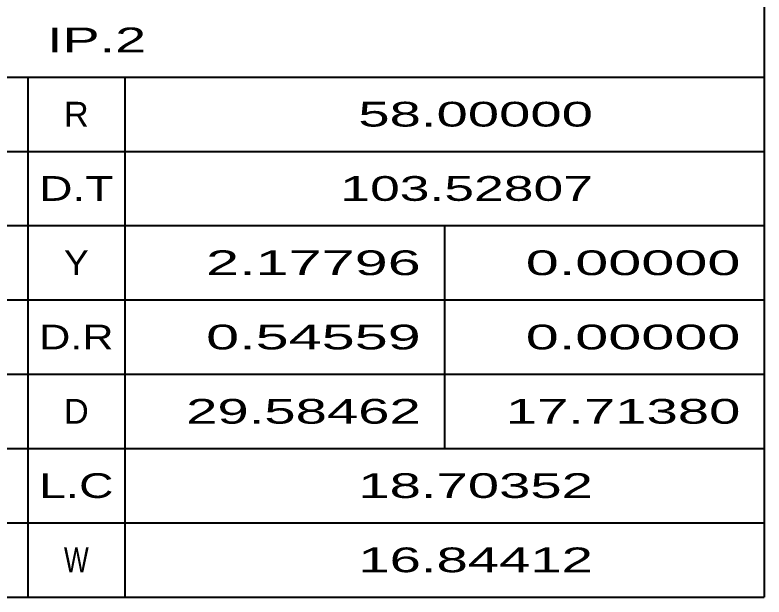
# Model space of a CAD drawing. Header units: millimetres. Extents: x 0 to 841, y 0 to 594.
# Drawn here: x 522.3 to 602.2, y 71.9 to 134 of the extents above; entities that cross this region are included whole.
import ezdxf
from ezdxf.enums import TextEntityAlignment as Align

# ---------------------------------------------------------------- set-up
doc = ezdxf.new("R2010")
doc.units = ezdxf.units.MM
doc.header["$LTSCALE"] = 10
for name, color, linetype in [('CA-TABL-LIN1', 4, 'Continuous'), ('CA-TABL-LIN2', 1, 'Continuous'), ('CA-TABL-TEX1', 6, 'Continuous'), ('CA-TABL-TEX2', 3, 'Continuous')]:
    doc.layers.add(name, color=color, linetype=linetype)
doc.styles.add('RP2', font='Dotum.ttf')

msp = doc.modelspace()

# ---------------------------------------------------------------- linework, layer by layer
at = {"layer": 'CA-TABL-LIN1', "linetype": 'Continuous'}
for p, q in [((602.183, 135.302), (602.183, 71.942)), ((445.223, 127.382), (602.183, 127.382)), ((445.223, 71.942), (602.183, 71.942))]:
    msp.add_line(p, q, dxfattribs=at)
at = {"layer": 'CA-TABL-LIN2', "linetype": 'Continuous'}
for p, q in [((523.703, 127.382), (523.703, 71.942)), ((534.023, 127.382), (534.023, 71.942)), ((445.223, 119.462), (602.183, 119.462)), ((445.223, 111.542), (602.183, 111.542)), ((568.103, 111.542), (568.103, 87.782)), ((445.223, 103.622), (602.183, 103.622)), ((445.223, 95.702), (602.183, 95.702)), ((445.223, 87.782), (602.183, 87.782)), ((445.223, 79.862), (602.183, 79.862))]:
    msp.add_line(p, q, dxfattribs=at)

# ---------------------------------------------------------------- texts
at = {"layer": 'CA-TABL-TEX1', "style": 'RP2', "width": 1.549133}
msp.add_text('IP.2', height=2.64, dxfattribs=at).set_placement((525.743, 130.022), (536.303, 130.022), align=Align.FIT)
at = {"layer": 'CA-TABL-TEX2', "style": 'RP2'}
for s, width, p, p2 in [('R', 1.077485, (527.543, 122.102), (530.183, 122.102)), ('    58.00000', 1.491148, (552.263, 122.102), (583.943, 122.102)), ('D.T', 1.283227, (524.903, 114.182), (532.823, 114.182)), ('   103.52807', 1.42968, (552.263, 114.182), (583.943, 114.182)), ('Y', 1.196429, (527.543, 106.262), (530.183, 106.262)), ('     2.17796', 1.55814, (533.903, 106.262), (565.583, 106.262)), ('     0.00000', 1.55814, (567.983, 106.262), (599.663, 106.262)), ('D.R', 1.221547, (524.903, 98.342), (532.823, 98.342)), ('     0.54559', 1.55814, (533.903, 98.342), (565.583, 98.342)), ('     0.00000', 1.55814, (567.983, 98.342), (599.663, 98.342)), ('D', 0.993261, (527.543, 90.422), (530.183, 90.422)), ('    29.58462', 1.491148, (533.903, 90.422), (565.583, 90.422)), ('    17.71380', 1.491148, (567.983, 90.422), (599.663, 90.422)), ('L.C', 1.319212, (524.903, 82.502), (532.823, 82.502)), ('    18.70352', 1.491148, (552.263, 82.502), (583.943, 82.502)), ('W', 0.806346, (527.543, 74.582), (530.183, 74.582)), ('    16.84412', 1.491148, (552.263, 74.582), (583.943, 74.582))]:
    msp.add_text(s, height=2.64, dxfattribs=dict(at, width=width)).set_placement(p, p2, align=Align.FIT)

doc.saveas('drawing.dxf')
